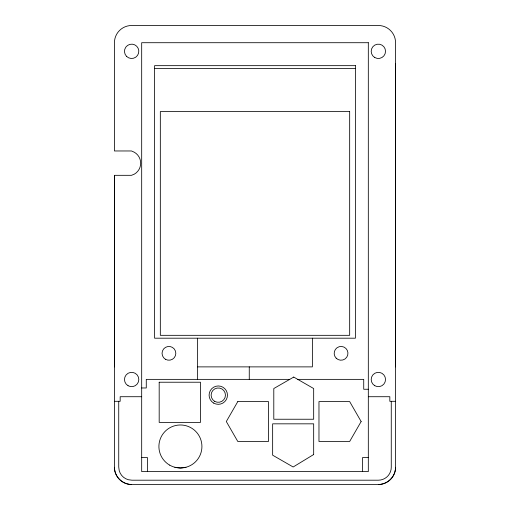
<?xml version="1.0" encoding="UTF-8"?>
<svg xmlns="http://www.w3.org/2000/svg" width="510" height="510" viewBox="0 0 510 510"><rect width="100%" height="100%" fill="white"/><g stroke="black" fill="none" stroke-linecap="round" stroke-linejoin="round"><path stroke-width="0.76" d="M114.431 366.9L114.431 175.325L131.497 175.319L134.372 174.133A12.622 12.622 0 0 0 134.372 152.267L131.497 150.966L114.431 150.966L114.431 42.712A17.212 17.212 0 0 1 131.644 25.5L378.356 25.5A17.212 17.212 0 0 1 395.569 42.712L395.569 467.287C395.639 476.531 387.575 484.519 378.356 484.5L131.644 484.5C122.425 484.532 114.348 476.531 114.431 467.287L114.431 175.325M395.569 366.9L395.569 63.795M185.984 467.268L180.412 468.001L174.841 467.268M154.594 68.531L355.406 68.531M197.625 366.881L312.375 366.881L312.375 338.194M289.737 379.363L146.274 379.363L146.274 387.97L141.684 387.97M297.719 379.363L363.726 379.363L363.726 389.257L368.316 389.257M141.684 396.716L120.169 396.716L120.169 401.306L114.431 401.306M368.316 396.716L389.831 396.716L389.831 401.306L395.569 401.306M141.684 457.534L147.422 457.534L147.422 471.591M368.316 457.534L362.578 457.534L362.578 471.591M391.266 401.306L391.266 467.287A12.909 12.909 0 0 1 378.356 480.197L131.924 480.197L128.31 479.719A12.871 12.871 0 0 1 119.212 470.622L118.734 467.007L118.734 401.306M249.262 366.881L249.262 379.357M197.625 338.194L197.625 379.357M395.569 467.287A17.212 17.212 0 0 1 378.356 484.5M131.644 484.5A17.212 17.212 0 0 1 114.431 467.287M159.184 382.232L159.184 422.395L200.494 422.395L200.494 382.226L159.184 382.232M237.787 401.593L226.312 421.528L237.787 441.469L268.483 441.469L268.483 401.593L237.787 401.593M361.144 421.534L349.669 441.469L318.973 441.469L318.973 401.593L349.669 401.593L361.144 421.534M313.669 454.525L293.154 466.994L272.646 455.188L272.646 423.829L313.669 423.829L313.669 454.525M293.728 377.068L273.793 388.543L273.793 419.239L313.669 419.239L313.669 388.543L293.728 377.068M368.316 42.712L141.684 42.712L141.684 471.591L368.316 471.591L368.316 42.712M355.406 65.662L154.594 65.662L154.594 338.194L355.406 338.194L355.406 65.662M349.669 111.562L160.331 111.562L160.331 335.325L349.669 335.325L349.669 111.562M126.576 56.387A7.172 7.172 0 0 0 138.573 53.174A7.172 7.172 0 0 0 129.789 44.389A7.172 7.172 0 0 0 126.576 56.387M374.773 57.528A7.172 7.172 0 0 0 385.528 51.319A7.172 7.172 0 0 0 374.773 45.109A7.172 7.172 0 0 0 374.773 57.528M374.773 385.713A7.172 7.172 0 0 0 385.528 379.504A7.172 7.172 0 0 0 374.773 373.294A7.172 7.172 0 0 0 374.773 385.713M128.061 385.713A7.172 7.172 0 0 0 138.816 379.504A7.172 7.172 0 0 0 128.061 373.294A7.172 7.172 0 0 0 128.061 385.713M336.192 358.198A6.885 6.885 0 0 0 347.712 355.113A6.885 6.885 0 0 0 339.278 346.679A6.885 6.885 0 0 0 336.192 358.198M165.495 359.295A6.885 6.885 0 0 0 175.822 353.334A6.885 6.885 0 0 0 165.495 347.367A6.885 6.885 0 0 0 165.495 359.295M214.697 401.351A7.172 7.172 0 0 0 225.452 395.142A7.172 7.172 0 0 0 214.697 388.926A7.172 7.172 0 0 0 214.697 401.351M169.658 465.12A21.516 21.516 0 0 0 201.928 446.492A21.516 21.516 0 0 0 169.658 427.858A21.516 21.516 0 0 0 169.658 465.12M213.69 403.091A9.18 9.18 0 0 0 227.46 395.142A9.18 9.18 0 0 0 213.69 387.186A9.18 9.18 0 0 0 213.69 403.091"/></g></svg>
